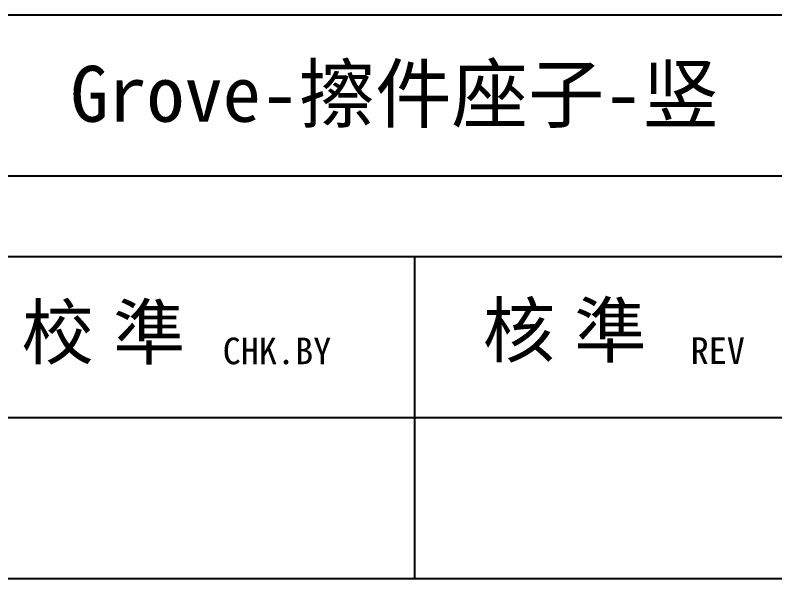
# Model space of a CAD drawing. Header units: millimetres. Extents: x 114 to 401, y 1477 to 1677.
# Drawn here: x 307.54 to 341.46, y 1497.31 to 1522.5 of the extents above; entities that cross this region are included whole.
import ezdxf

# ---------------------------------------------------------------- set-up
doc = ezdxf.new("R2010")
doc.units = ezdxf.units.MM
doc.layers.get('0').update_dxf_attribs({"linetype": 'CONTINUOUS'})
doc.styles.add('L', font='PMingLiU.ttf')

msp = doc.modelspace()

# ---------------------------------------------------------------- linework, layer by layer
at = {"color": 7}
for p, q in [((395.66, 1522.496), (287.856, 1522.496)), ((344.399, 1515.299), (287.856, 1515.299)), ((344.399, 1511.701), (287.856, 1511.701)), ((325.38, 1497.309), (325.38, 1511.701)), ((360.333, 1504.505), (287.856, 1504.505)), ((395.66, 1497.309), (287.856, 1497.309))]:
    msp.add_line(p, q, dxfattribs=at)

# ---------------------------------------------------------------- texts
at = {"color": 0, "style": 'L'}
for s, p in [('校 準', (307.828, 1507.142)), ('核 準', (328.419, 1507.232))]:
    msp.add_text(s, height=2.3645, dxfattribs=at).set_placement(p)
at = {"color": 0}
for s, p in [('CHK.BY', (316.806, 1506.9)), ('REV', (337.699, 1506.913))]:
    msp.add_text(s, height=1.1883, dxfattribs=at).set_placement(p)
at = {"insert": (310.004, 1520.232), "char_height": 2.5, "width": 30.64869, "attachment_point": 1}
msp.add_mtext('{\\fKaiTi|b0|i0|c134|p49;Grove-擦件座子-竖}', dxfattribs=at)

doc.saveas('drawing.dxf')
